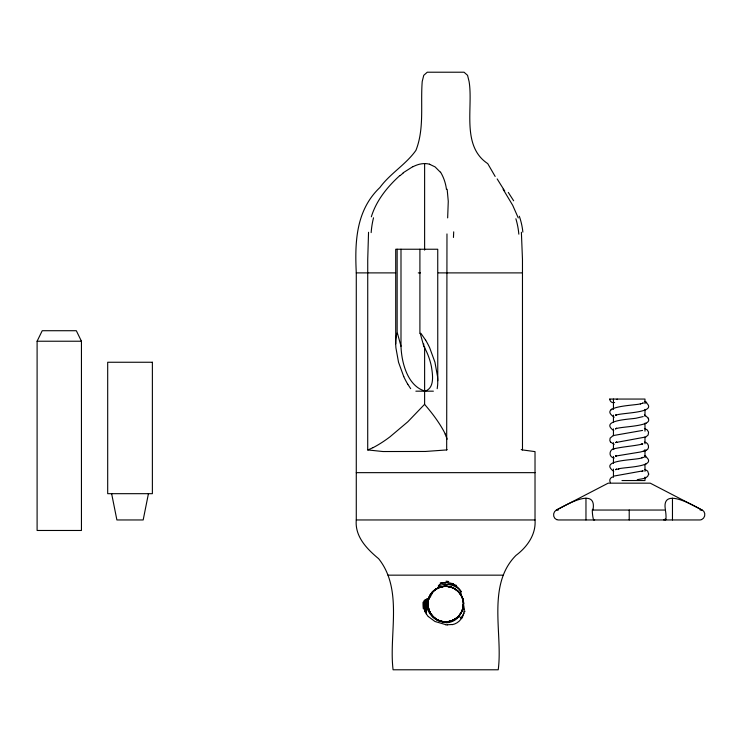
<?xml version="1.0" encoding="UTF-8"?>
<svg xmlns="http://www.w3.org/2000/svg" width="742" height="742" viewBox="0 0 742 742"><rect width="100%" height="100%" fill="white"/><g stroke="black" fill="none" stroke-linecap="round" stroke-linejoin="round"><path stroke-width="1.11" d="M368.542 232.274L367.735 259.348L367.717 449.93L382.974 451.535L425.379 451.461L446.675 449.94L446.972 233.934M495.164 176.448L487.744 163.63C460.967 145.905 473.387 107.349 469.083 81.509L467.553 75.322L464.047 72.215L427.253 72.215L423.747 75.322L422.217 81.509C420.408 104.242 424.535 128.607 415.928 150.366C405.995 164.446 390.199 173.442 379.941 187.466C355.956 210.236 354.741 241.929 356.281 272.889L356.281 519.957C354.732 536.54 366.928 548.987 378.633 558.707C403.37 589.677 388.715 634.447 393.084 669.785L498.216 669.785C503.067 633.993 486.474 585.086 515.922 555.443C527.089 547.077 536.151 534.565 535.019 519.957L535.019 451.618L522.489 449.93L522.47 259.348L521.385 232.274M648.638 474.064L647.701 471.133L644.993 469.417M444.467 621.87A18.012 17.882 -84.1 0 1 427.948 604.628L427.911 603.506A18.012 17.882 84.1 0 1 444.467 586.273M443.966 621.74C426.084 621.11 421.883 593.637 438.772 587.71M464.167 609.154A16.055 15.035 89.7 0 0 463.37 604.313L463.398 603.626M463.398 604.313L463.398 604.563A18.012 17.882 34.5 0 1 460.105 614.404M424.081 602.133L424.146 600.593M424.09 604.953L424.535 601.688A7.197 6.446 89.2 0 1 424.804 600.974L426.594 598.961A1.224 1.141 78 0 1 427.253 599.044L427.939 599.675A3.96 3.729 83.5 0 1 428.273 600.352L428.653 598.952M400.995 249.238L400.995 346.273C401.561 362.745 407.59 386.192 425.194 391.145C434.905 387.816 432.66 374.497 431.399 366.455C429.943 359.425 427.411 352.589 423.812 346.356L420.232 333.343M447.658 217.898L448.27 201.314L447.166 189.238M637.257 479.703C640.977 478.72 647.636 479.137 648.619 474.231M648.601 474.426L648.656 473.86M644.501 442.111C648.758 442.52 650.261 448.771 646.059 450.44M437.205 388.678L437.632 385.191A68.273 51.912 42.5 0 0 437.539 376.621M148.437 493.68L143.178 519.957L116.893 519.957L111.634 493.68M427.475 598.488C422.625 612.725 439.273 627.426 452.694 620.368A18.012 17.882 66.1 0 0 463.351 604.071L463.398 604.071A18.012 17.882 0.5 0 1 463.36 605.249M371.334 216.803C376.305 200.498 387.426 186.771 399.892 175.502M428.718 598.738L429.321 597.106M464.687 611.853L464.946 611.148M37.1 341.227L42.22 330.719L76.324 330.719L81.444 341.227L81.444 530.474L37.1 530.474L37.1 341.227L81.444 341.227M464.093 613.244L460.995 617.984L461.941 617.919A4.916 3.775 78.5 0 0 462.609 617.557M460.086 614.395L458.204 616.621M616.63 428.069L615.424 428.997C619.542 425.964 662.087 427.123 644.455 414.926M616.583 468.87L615.535 469.705L619.014 468.805L618.503 468.898C623.299 466.978 660.955 467.2 644.446 455.662L645.011 455.876M641.617 403.509L640.365 403.806L640.893 403.694C636.515 405.605 596.865 405.586 614.209 417.208M616.417 455.458L615.452 456.191L616.12 455.894M616.212 414.936L615.461 415.446C619.468 412.376 662.059 413.572 644.399 401.339M642.08 471.569L643.193 470.808L613.717 476.114M611.816 409.083L611.018 409.723M642.377 403.398L643.268 402.915L642.591 403.212M403.156 172.803L412.867 166.607M642.822 443.827L642.071 444.124M642.553 430.425L613.161 435.573L610.119 438.151L609.841 440.535L610.573 442.176M556.88 509.773C565.441 505.46 597.412 486.019 592.96 510.042L665.472 510.042C660.862 486.4 692.453 504.987 701.023 509.494M556.695 519.641A5.231 4.814 -80.1 0 1 556.342 510.051L608.19 483.163L650.242 483.163L701.691 509.837M616.064 442.278L615.498 442.575L645.874 436.964L648.137 434.979L648.573 432.141L647.191 429.868L644.408 428.486M616.556 455.755L615.47 456.107L640.355 452.026L645.837 450.542M645.494 450.719L646.421 450.264M438.225 586.069C445.552 582.702 454.8 584.557 460.337 590.391M645.419 423.561L646.05 423.302M641.515 444.282C632.945 446.118 624.133 446.601 615.563 448.446C609.321 448.14 607.707 457.183 614.274 457.962M641.876 457.814L643.305 457.267L642.637 457.526M644.436 464.668L645.067 464.427M645.317 464.334L645.985 464.075M643.193 416.559L636.933 418.006C633.241 419.276 598.284 419.592 613.727 430.62M613.699 448.984L614.33 448.78M613.18 449.151L613.819 448.947M642.516 457.564C638.306 460.541 597.18 459.001 613.717 471.365M642.702 451.535L643.935 451.229M424.443 600.593A21.731 21.574 -22.5 0 0 425.862 612.252L426.752 609.841L426.316 602.866M452.166 624.504L447.305 624.773M446.675 449.94L446.74 449.93A39.354 13.912 40.9 0 0 447.064 449.569M441.713 582.98L445.859 583.156M445.089 586.328L446.832 586.356M356.281 272.889L395.653 272.889M418.275 272.889L420.454 272.889M438.327 272.889L522.489 272.889M415.863 391.173L433.384 391.173M609.803 399.057L644.983 399.057L644.983 403.648M356.281 472.654L535.019 472.654M621.972 480.538L644.983 480.538L644.983 477.087M702.053 510.042L700.133 510.042M556.379 510.042L558.299 510.042M356.281 519.957L535.019 519.957M388.01 575.161L503.289 575.161M444.467 586.356A18.012 17.882 89.5 0 1 445.645 586.319L445.998 586.319M447.621 582.433C444.866 582.164 438.188 582.767 438.541 587.172A1.651 1.605 31.9 0 0 438.902 587.655A18.012 17.882 68.2 0 1 445.645 586.328A18.012 17.882 -1.2 0 1 463.49 604.071A18.012 17.882 1.2 0 1 445.645 621.787L445.089 621.815A18.012 17.882 -5.9 0 1 427.856 605.259M445.645 624.616L434.942 621.471L428.338 616.546M451.108 583.926L456.543 585.392M425.797 612.243L424.786 610.685M367.717 449.93L367.782 449.949A39.354 13.912 -40.9 0 0 373.05 447.584M614.2 444.347L610.425 441.991M429.47 164.205L435.09 166.894L440.414 172.255M452.166 583.398L453.149 583.778M645.327 455.996L645.92 456.219M645.41 401.682L646.718 402.359M460.838 590.929L461.329 591.485M410.688 388.678L407.812 384.3M503.085 189.238L512.676 205.265L518.268 217.898M425.667 340.207L420.899 333.343L419.907 333.343L419.907 249.238M423.756 346.273L423.756 343.963M403.759 376.621L398.528 362.254L395.922 347.887A68.273 51.912 42.5 0 1 395.829 339.307L396.803 333.343L397.471 333.343L400.995 346.273M445.117 434.033L446.322 436.853M461.969 597.087L461.264 595.269A13.087 11.696 -78.8 0 0 460.995 593.09L460.671 592.005M648.425 418.08L648.582 418.627M424.674 610.267L424.285 607.8M424.526 608.894L424.368 608.115A15.786 14.488 -89.8 0 1 424.007 604.953M424.888 610.128L424.767 608.876M437.557 376.621L434.951 362.254L429.72 347.887A69.396 52.756 42.5 0 0 425.676 340.207M463.379 603.181L463.36 602.894A18.012 17.882 -4.8 0 0 446.211 586.375M672.465 498.151L672.465 519.957M644.983 409.38L644.983 416.271M644.983 423.153L644.983 431.185M644.983 436.927L644.983 443.809M644.983 449.55L644.983 457.582M644.983 464.464L644.983 471.356M629.216 510.042L629.216 519.947M613.448 399.057L613.448 409.38M613.448 415.121L613.448 422.003M613.448 428.895L613.448 435.777M613.448 442.668L613.448 449.55M613.448 456.432L613.448 463.323M613.448 469.055L613.448 477.087M585.967 498.151L585.967 519.957M437.761 380.692L437.743 249.238L395.718 249.238L395.718 343.824M425.917 612.447L425.917 600.426A4.146 4.146 0 0 0 424.053 602.532M424.619 163.555L424.619 250.11M424.619 346.811L424.619 404.307L407.822 421.781L389.949 436.853A51.875 18.346 -40.9 0 1 373.013 447.676M397.146 249.238L397.146 333.343M593.294 518.853A5.352 0.621 83.4 0 1 592.329 511.692A5.352 0.621 83.4 0 1 592.96 509.949M556.871 519.623A6.029 5.528 77.4 0 0 558.782 519.966L699.65 519.957A6.029 5.5 -74.4 0 0 701.552 519.595M594.676 519.854A5.352 4.266 -79.2 0 1 593.377 519.827M665.027 519.688A5.352 4.239 -83.7 0 1 663.756 519.919M665.444 510.589A5.352 0.686 86.1 0 1 666.019 517.925A5.352 0.686 86.1 0 1 665.138 518.908M702.136 509.949A5.231 4.804 -79.2 0 1 701.7 519.539M610.499 482.717A3.682 3.645 0 0 1 613.18 476.902M617.131 399.057A3.682 3.645 0 0 1 617.084 399.586M614.636 402.507A3.682 3.645 0 0 1 609.766 399.057M425.602 612.577A20.451 20.451 0 0 1 424.081 607.735M425.964 600.621A3.691 1.438 -90 0 0 425.185 603.756A20.136 7.466 -89.9 0 0 425.194 608.718M443.957 621.833A18.012 17.882 -84.9 0 0 463.398 604.071A18.012 17.882 -88.2 0 0 445.654 586.208M428.347 600.361A18.012 17.882 89.1 0 1 445.645 586.245M427.819 604.071A18.012 17.882 -1.8 0 0 443.354 621.629L446.211 621.815A18.012 17.882 73.4 0 0 451.34 620.887A18.012 17.882 5.9 0 0 463.435 605.259M444.616 621.796A18.012 17.882 -89.5 0 0 445.645 621.824A18.012 17.882 88.2 0 0 452.694 620.349M427.633 604.071A18.012 17.882 1.8 0 1 445.636 586.365A18.012 17.882 -1.8 0 1 463.667 604.071A18.012 17.882 1.8 0 0 445.636 586.365A18.012 17.882 -1.8 0 0 427.642 604.071M445.645 622.009A18.012 17.882 -88.2 0 1 431.584 593.136L431.612 592.941A7.207 5.992 90 0 1 431.594 592.394M430.128 597.542A19.765 17.066 76.6 0 1 432.132 593.628M427.939 605.249A18.012 17.882 -0.5 0 1 427.902 604.071A18.012 17.882 0.5 0 1 427.939 602.894M462.09 597.022A16.213 14.627 -88.2 0 1 463.546 604.071M460.967 618.086A2.922 2.3 79 0 1 459.344 615.554M458.565 616.88A16.983 15.601 16.5 0 1 445.914 622.761M424.971 599.619A11.631 4.934 86.2 0 1 425.556 603.07M424.044 603.867A3.46 0.529 0 0 1 424.712 603.71M425.676 612.169A5.361 2.439 -89.1 0 1 425.314 610.017M440.294 582.832A14.849 12.633 12.1 0 1 441.675 582.711M446.072 581.181A25.701 12.428 6.1 0 1 448.706 581.524M447.89 583.861A26.87 7.615 6.8 0 1 450.774 584.316M423.32 608.737A15.276 5.769 -88.7 0 1 423.051 602.216M463.555 604.303A18.012 17.882 2.5 0 1 437.771 620.006A18.012 17.882 -63 0 1 427.939 604.071M446.832 586.31A18.012 17.882 -85.2 0 1 461.236 595.687M447.602 582.637A15.768 13.569 -1.1 0 1 452.082 583.564M453.13 583.815A15.359 13.922 -6 0 1 453.696 584.075M453.418 584.668A13.959 12.772 -7.9 0 1 460.856 591.856M464.075 609.154A16.046 14.988 90 0 1 463.11 615.322A14.859 14.181 87.1 0 1 462.498 616.871M462.387 616.806A14.747 14.237 82.3 0 1 452.193 624.662M447.296 624.949A22.724 20.693 7.5 0 1 445.627 624.792M428.292 616.583A18.031 17.465 -69.1 0 1 426.483 614.061M426.353 614.153A17.752 16.983 -80.3 0 1 424.276 608.959M427.856 602.884A18.012 17.882 5.9 0 1 445.089 586.375M519.326 216.237A65.63 62.235 89.3 0 1 522.86 232.107M513.659 200.776A79.181 3.024 56.6 0 1 508.289 192.401M504.755 191.056A80.275 5.203 56 0 1 497.177 178.915M515.875 218.76A67.828 60.399 85 0 1 518.834 234.166M429.739 164.27A23.586 17.799 -41.7 0 0 419.416 164.242A28.196 20.999 -41 0 0 412.904 166.755M440.562 172.163A74.859 55.975 -34.7 0 1 446.471 189.47M453.455 237.459A67.828 3.571 -87.7 0 1 453.705 231.838M371.158 232.608A65.63 49.157 89.7 0 1 373.523 217.796M400.059 175.687A56.754 39.215 -40 0 1 403.296 173.007M522.489 449.94A39.354 27.825 0 0 1 521.218 449.569M424.517 404.316A87.63 30.978 40.9 0 1 445.339 434.135M446.294 436.843A55.585 19.654 40.9 0 1 447.148 439.19M407.803 384.31A69.396 52.756 42.5 0 1 403.769 376.621M616.129 415.149L615.461 415.446L616.129 415.149M616.76 442.13L616.175 442.297L616.76 442.139M642.136 444.124L640.958 444.421L642.136 444.124M152.379 362.254L107.692 362.254L107.692 493.68L152.379 493.68L152.379 362.254"/></g></svg>
